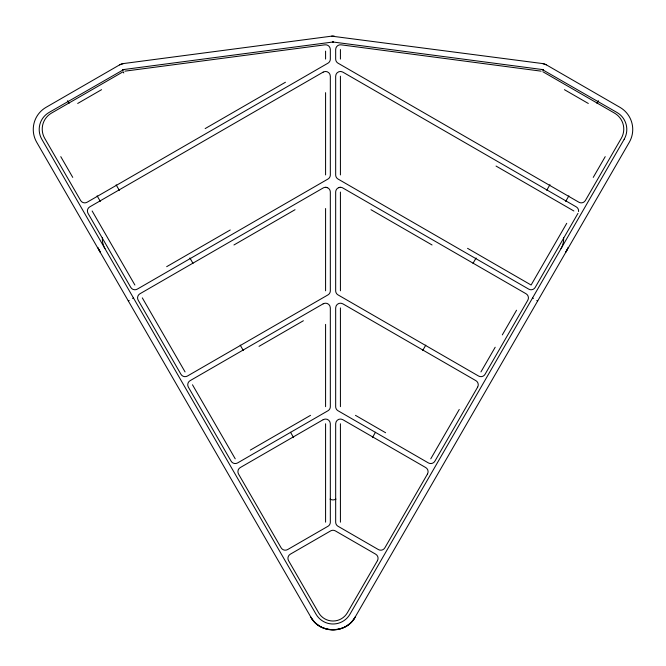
<?xml version="1.0" encoding="UTF-8"?>
<svg xmlns="http://www.w3.org/2000/svg" width="666" height="666" viewBox="0 0 666 666"><rect width="100%" height="100%" fill="white"/><g stroke="black" fill="none" stroke-linecap="round" stroke-linejoin="round"><path stroke-width="1" d="M565.684 252.439L566.841 249.817M372.377 437.654L375.482 432.259M422.685 350.507L425.799 345.121M472.993 263.37L476.107 257.975M546.728 190.276L549.974 184.665M596.944 103.313L598.443 100.708M565.659 201.432L568.889 195.837M430.769 458.816L459.265 409.448M480.935 371.919L495.188 347.236M502.314 334.898L516.558 310.214M566.733 223.318L531.11 285.023L467.549 248.326M593.248 177.389L605.219 156.652M577.971 213.353L535.223 287.396A4.754 4.754 0 0 1 528.729 289.136L338.045 179.046A4.754 4.754 0 0 1 335.672 174.933L335.672 76.207A4.754 4.754 0 0 1 342.799 72.094L576.232 206.868A4.754 4.754 0 0 1 578.563 211.605M119.664 64.835L46.029 107.351A25.533 25.533 0 0 0 36.68 142.224L310.889 617.174C319.638 633.924 346.362 633.924 355.111 617.174L629.32 142.224A25.533 25.533 0 0 0 619.971 107.351L546.336 64.835A10.09 10.09 0 0 0 542.607 63.57L331.685 36.147L123.393 63.57L119.664 64.835A10.09 10.09 0 0 1 123.393 63.57M123.11 71.761L51.424 113.145A18.407 18.407 0 0 0 44.689 138.287L80.611 200.499A4.754 4.754 0 0 0 87.096 202.239L327.955 63.187A4.754 4.754 0 0 0 330.328 59.066L330.328 49.534A4.754 4.754 0 0 0 324.958 44.822L124.867 71.162M77.697 103.463L101.59 89.669M205.153 128.596L285.439 82.243M166.675 266.675L230.236 229.978M129.196 300.483L128.28 300.874M132.617 298.501L133.45 297.96M233.949 244.971L295.038 209.707M259.032 346.353L303.396 320.737M250.291 450.116L310.522 415.343M338.603 187.679L340.418 187.321L339.194 187.479M340.418 187.321L338.952 187.554A4.754 4.754 0 0 0 335.672 192.066L335.672 290.792A4.754 4.754 0 0 0 338.045 294.905L478.563 376.032A4.754 4.754 0 0 0 485.056 374.292L527.797 300.249A4.754 4.754 0 0 0 526.057 293.764L342.799 187.954A4.754 4.754 0 0 0 340.917 187.346M541.133 71.162L341.042 44.822A4.754 4.754 0 0 0 335.672 49.534L335.672 59.066A4.754 4.754 0 0 0 338.045 63.187L578.904 202.239A4.754 4.754 0 0 0 585.389 200.499L621.311 138.287A18.407 18.407 0 0 0 614.576 113.145L542.89 71.761M327.397 187.679L325.582 187.321L326.806 187.479M325.582 187.321L327.048 187.554A4.754 4.754 0 0 1 330.328 192.066L330.328 290.792A4.754 4.754 0 0 1 327.955 294.905L187.437 376.032A4.754 4.754 0 0 1 180.944 374.292L138.203 300.249A4.754 4.754 0 0 1 139.935 293.764L323.201 187.954A4.754 4.754 0 0 1 325.083 187.346M542.607 63.57L546.336 64.835M564.41 89.669L588.303 103.463M496.045 166.059L573.859 210.98M532.525 298.01L533.383 298.501M536.804 300.483L537.662 300.974M370.962 209.707L432.051 244.971M355.478 415.343L385.597 432.733M123.426 72.311L123.809 72.96M189.893 257.975L193.007 263.37M240.201 345.121L243.315 350.507M290.518 432.259L293.623 437.654M67.557 100.708L69.056 103.313M116.142 184.857L119.364 190.443M97.111 195.837L100.341 201.432M60.781 156.652L72.752 177.389M92.141 210.98L134.89 285.023M142.316 297.877L185.065 371.919M192.482 384.773L235.231 458.816M99.301 249.767L100.316 252.439M340.418 49.534L340.418 59.066M340.418 76.207L340.418 174.933M340.418 192.066L340.418 290.792M340.418 307.925L340.418 406.651M340.418 423.792L340.418 522.169M325.582 51.124L325.582 59.066M325.582 92.666L325.582 174.933M325.582 208.525L325.582 290.792M325.582 324.384L325.582 406.651M325.582 423.792L325.582 522.169M563.619 237.77A19.589 19.589 0 0 1 561.022 248.651M568.115 247.377A25.533 25.533 0 0 1 566.158 251.615M104.978 248.651A19.589 19.589 0 0 1 102.381 237.77M99.842 251.615A25.533 25.533 0 0 1 97.885 247.377M331.685 36.147A10.09 10.09 0 0 1 334.315 36.147M335.972 499.117A5.936 5.936 0 0 1 330.028 499.117M377.439 560.68L347.394 612.72A16.625 16.625 0 0 1 318.606 612.72L288.561 560.68A4.754 4.754 0 0 1 290.301 554.195L330.627 530.91A4.754 4.754 0 0 1 335.373 530.91L375.699 554.195A4.754 4.754 0 0 1 377.439 560.68M427.464 474.042L384.865 547.827A4.754 4.754 0 0 1 378.371 549.567L338.045 526.282A4.754 4.754 0 0 1 335.672 522.169L335.672 423.792A4.754 4.754 0 0 1 342.799 419.672L425.724 467.557A4.754 4.754 0 0 1 427.464 474.042M477.63 387.146L434.881 461.188A4.754 4.754 0 0 1 428.396 462.928L338.045 410.764A4.754 4.754 0 0 1 335.672 406.651L335.672 307.925A4.754 4.754 0 0 1 342.799 303.813L475.89 380.661A4.754 4.754 0 0 1 477.63 387.146M624.175 139.261L349.966 614.202A19.589 19.589 0 0 1 316.034 614.202L41.825 139.261A19.589 19.589 0 0 1 48.993 112.496L123.768 69.53L333 42L542.241 69.53L617.007 112.496A19.589 19.589 0 0 1 624.175 139.261M355.111 617.174C346.162 633.799 319.838 633.799 310.889 617.174A25.533 25.533 0 0 0 355.111 617.174M323.201 72.094L89.768 206.868A4.754 4.754 0 0 0 88.029 213.353L130.777 287.396A4.754 4.754 0 0 0 137.271 289.136L327.955 179.046A4.754 4.754 0 0 0 330.328 174.933L330.328 76.207A4.754 4.754 0 0 0 323.201 72.094M323.201 303.813L190.11 380.661A4.754 4.754 0 0 0 188.37 387.146L231.119 461.188A4.754 4.754 0 0 0 237.604 462.928L327.955 410.764A4.754 4.754 0 0 0 330.328 406.651L330.328 307.925A4.754 4.754 0 0 0 323.201 303.813M323.201 419.672L240.276 467.557A4.754 4.754 0 0 0 238.536 474.042L281.135 547.827A4.754 4.754 0 0 0 287.629 549.567L327.955 526.282A4.754 4.754 0 0 0 330.328 522.169L330.328 423.792A4.754 4.754 0 0 0 323.201 419.672M123.368 69.647L122.627 69.98L124.167 69.455L123.368 69.647M333 42L332.459 42.033L333.541 42.033L333 42M542.632 69.647L541.833 69.455L543.373 69.98L542.632 69.647"/></g></svg>
